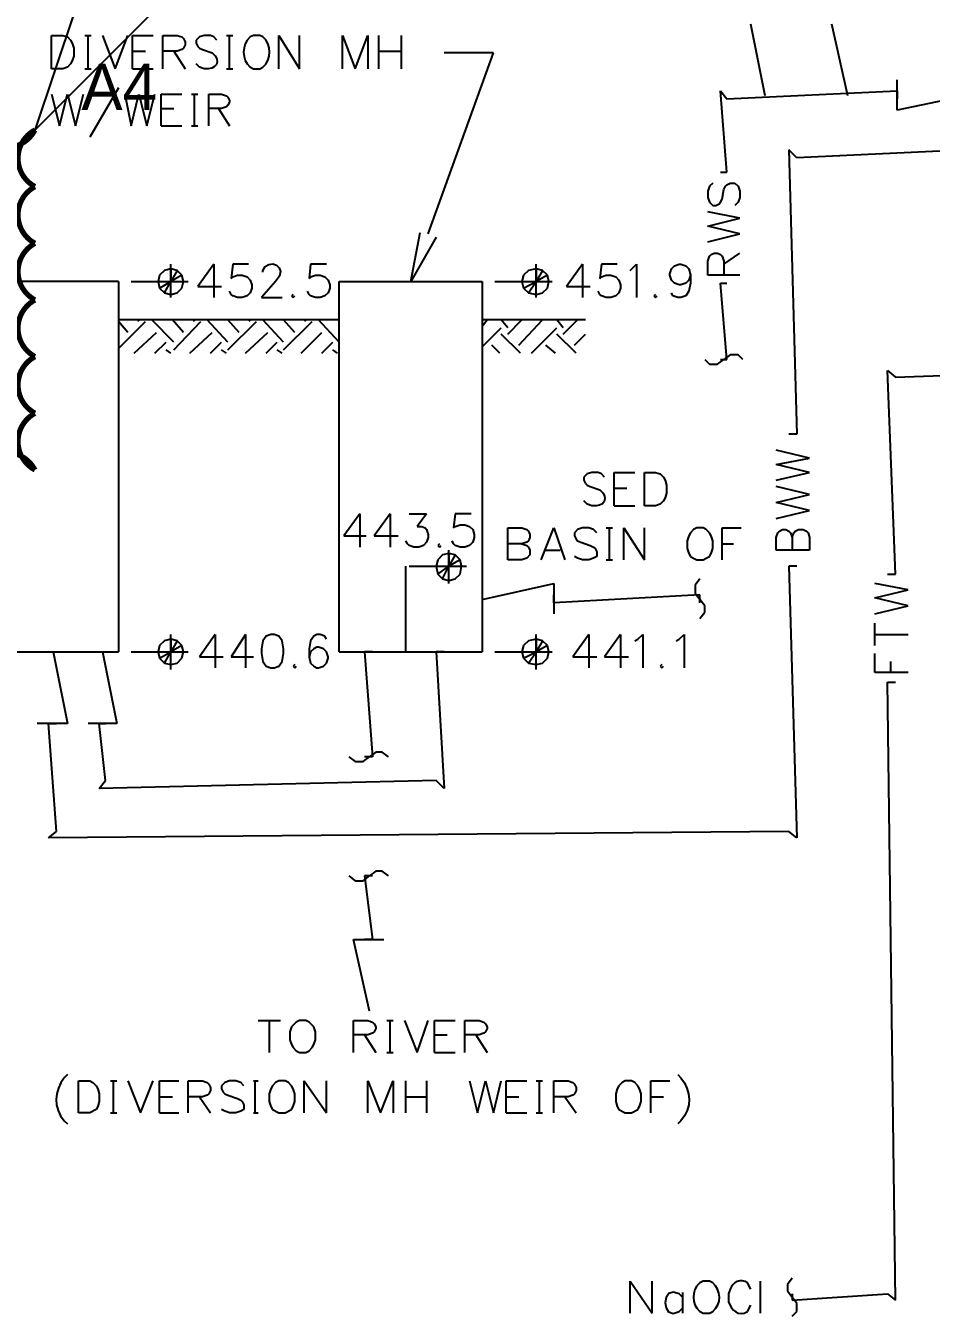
# Model space of a CAD drawing. Header units: metres. Extents: x 45 to 1207, y 17 to 774.
# Drawn here: x 770.3 to 907.1, y 433 to 627.8 of the extents above; entities that cross this region are included whole.
import ezdxf

# ---------------------------------------------------------------- set-up
doc = ezdxf.new("R2010")
doc.units = ezdxf.units.M
doc.layers.add('REV-AGENT', color=1, linetype='Continuous')

msp = doc.modelspace()

# ---------------------------------------------------------------- linework, layer by layer
for p, q in [((882, 617.28), (879.84, 628.08)), ((894.48, 617.28), (892.08, 628.08)), ((774.24, 621.36), (774.24, 626.4)), ((774.24, 626.4), (775.92, 626.4)), ((775.92, 626.4), (776.64, 626.16)), ((776.64, 626.16), (777.12, 625.68)), ((777.12, 625.68), (777.36, 625.2)), ((779.28, 626.4), (780.24, 626.4)), ((779.76, 621.36), (779.76, 626.4)), ((781.92, 626.4), (783.84, 621.36)), ((783.84, 621.36), (785.76, 626.4)), ((786.48, 621.36), (786.48, 626.4)), ((786.48, 626.4), (789.6, 626.4)), ((791.04, 621.36), (791.04, 626.4)), ((791.04, 626.4), (793.2, 626.4)), ((793.2, 626.4), (793.92, 626.16)), ((793.92, 626.16), (794.16, 625.92)), ((794.16, 625.92), (794.4, 625.44)), ((796.56, 626.16), (796.08, 625.68)), ((796.08, 625.68), (796.08, 625.2)), ((797.28, 626.4), (796.56, 626.16)), ((798.24, 626.4), (797.28, 626.4)), ((798.72, 626.16), (798.24, 626.4)), ((799.2, 625.68), (798.72, 626.16)), ((800.64, 626.4), (801.6, 626.4)), ((801.12, 621.36), (801.12, 626.4)), ((804.24, 626.16), (803.76, 625.68)), ((804.72, 626.4), (804.24, 626.16)), ((805.68, 626.4), (804.72, 626.4)), ((806.16, 626.16), (805.68, 626.4)), ((808.56, 621.36), (808.56, 626.4)), ((808.56, 626.4), (811.68, 621.36)), ((811.68, 621.36), (811.68, 626.4)), ((818.16, 621.36), (818.16, 626.4)), ((818.16, 626.4), (820.08, 621.36)), ((820.08, 621.36), (822, 626.4)), ((822, 626.4), (822, 621.36)), ((823.68, 621.36), (823.68, 626.4)), ((827.04, 626.4), (827.04, 621.36)), ((777.36, 625.2), (777.6, 624.48)), ((777.6, 624.48), (777.6, 623.28)), ((786.48, 624), (788.4, 624)), ((793.2, 624), (791.04, 624)), ((792.72, 624), (794.4, 621.36)), ((793.92, 624.24), (793.2, 624)), ((794.16, 624.48), (793.92, 624.24)), ((794.4, 624.96), (794.16, 624.48)), ((794.4, 625.44), (794.4, 624.96)), ((796.08, 625.2), (796.32, 624.72)), ((796.32, 624.72), (796.56, 624.48)), ((796.56, 624.48), (797.04, 624.24)), ((797.04, 624.24), (798.48, 623.76)), ((823.68, 624), (827.04, 624)), ((831.12, 596.4), (840.96, 623.76)), ((840.96, 623.76), (833.52, 623.76)), ((777.12, 622.08), (776.64, 621.6)), ((777.36, 622.56), (777.12, 622.08)), ((777.6, 623.28), (777.36, 622.56)), ((796.56, 621.6), (796.08, 622.08)), ((775.92, 621.36), (774.24, 621.36)), ((776.64, 621.6), (775.92, 621.36)), ((779.28, 621.36), (780.24, 621.36)), ((786.48, 621.36), (789.6, 621.36)), ((797.28, 621.36), (796.56, 621.6)), ((800.64, 621.36), (801.6, 621.36)), ((804.72, 621.36), (805.68, 621.36)), ((805.68, 621.36), (806.16, 621.6)), ((784.32, 618.48), (780, 611.04)), ((876.24, 605.76), (875.28, 618)), ((876.24, 605.76), (875.28, 618)), ((875.28, 618), (876.24, 616.8)), ((875.28, 618), (876.24, 616.8)), ((876.24, 616.8), (901.92, 618)), ((876.24, 616.8), (901.92, 618)), ((901.92, 615.12), (901.92, 619.68)), ((901.92, 618), (901.92, 616.8)), ((774.24, 617.52), (775.44, 612.72)), ((775.44, 612.72), (776.64, 617.52)), ((776.64, 617.52), (777.84, 612.72)), ((777.84, 612.72), (779.04, 617.52)), ((785.28, 617.52), (786.24, 612.72)), ((786.24, 612.72), (787.44, 617.52)), ((787.44, 617.52), (788.64, 612.72)), ((788.64, 612.72), (789.84, 617.52)), ((790.8, 612.72), (790.8, 617.52)), ((790.8, 617.52), (793.92, 617.52)), ((795.36, 617.52), (796.32, 617.52)), ((795.84, 612.72), (795.84, 617.52)), ((798, 612.72), (798, 617.52)), ((798, 617.52), (799.92, 617.52)), ((799.92, 617.52), (800.64, 617.28)), ((800.64, 617.28), (800.88, 617.04)), ((800.88, 615.84), (800.64, 615.6)), ((800.88, 617.04), (801.12, 616.56)), ((801.12, 616.32), (800.88, 615.84)), ((801.12, 616.56), (801.12, 616.32)), ((912.48, 617.28), (901.92, 615.12)), ((790.8, 615.36), (792.72, 615.36)), ((799.92, 615.36), (798, 615.36)), ((799.44, 615.36), (801.12, 612.72)), ((800.64, 615.6), (799.92, 615.36)), ((790.8, 612.72), (793.92, 612.72)), ((795.36, 612.72), (796.32, 612.72)), ((886.8, 607.92), (885.6, 609.12)), ((886.8, 607.92), (885.6, 609.12)), ((885.6, 609.12), (886.8, 566.16)), ((885.6, 609.12), (886.8, 566.16)), ((912.48, 609.12), (886.8, 607.92)), ((912.48, 609.12), (886.8, 607.92)), ((875.28, 605.76), (876.24, 605.76)), ((873.6, 603.6), (873.36, 602.88)), ((873.36, 602.88), (873.36, 601.92)), ((874.08, 604.08), (873.6, 603.6)), ((875.52, 601.68), (875.76, 603.12)), ((875.76, 603.12), (876, 603.6)), ((876, 603.6), (876.24, 603.84)), ((876.24, 603.84), (876.72, 604.08)), ((876.72, 604.08), (877.44, 604.08)), ((877.44, 604.08), (877.92, 603.6)), ((877.92, 603.6), (878.16, 602.88)), ((878.16, 602.88), (878.16, 601.92)), ((873.36, 601.92), (873.6, 601.2)), ((873.6, 601.2), (874.08, 600.72)), ((874.08, 600.72), (874.56, 600.72)), ((874.56, 600.72), (875.04, 600.96)), ((875.04, 600.96), (875.28, 601.2)), ((875.28, 601.2), (875.52, 601.68)), ((877.92, 601.2), (877.44, 600.72)), ((878.16, 601.92), (877.92, 601.2)), ((878.16, 598.8), (873.36, 599.76)), ((873.36, 597.6), (878.16, 598.8)), ((828.48, 589.2), (829.92, 596.64)), ((878.16, 596.4), (873.36, 597.6)), ((873.36, 595.2), (878.16, 596.4)), ((832.32, 595.92), (828.48, 589.2)), ((873.36, 592.32), (873.6, 593.04)), ((873.6, 593.04), (873.84, 593.28)), ((873.84, 593.28), (874.32, 593.52)), ((874.32, 593.52), (874.8, 593.52)), ((874.8, 593.52), (875.28, 593.28)), ((875.28, 593.28), (875.52, 593.04)), ((875.52, 593.04), (875.76, 592.32)), ((875.76, 591.84), (878.16, 593.52)), ((791.28, 590.88), (790.56, 590.16)), ((792.24, 591.12), (791.28, 590.88)), ((792.24, 586.8), (792.24, 591.84)), ((793.2, 590.88), (792.24, 591.12)), ((793.2, 590.88), (792.24, 591.12)), ((792.24, 591.12), (792.24, 589.2)), ((793.2, 590.88), (792.24, 589.2)), ((793.92, 590.16), (793.2, 590.88)), ((793.92, 590.16), (793.2, 590.88)), ((798.72, 591.84), (796.32, 588.48)), ((798.72, 591.84), (798.72, 586.8)), ((801.6, 591.84), (801.36, 589.68)), ((804, 591.84), (801.6, 591.84)), ((806.16, 590.64), (806.16, 590.88)), ((813.36, 591.84), (813.12, 589.68)), ((815.76, 591.84), (813.36, 591.84)), ((846.24, 590.88), (845.52, 590.16)), ((847.44, 591.12), (846.24, 590.88)), ((847.44, 586.8), (847.44, 591.84)), ((848.4, 590.88), (847.44, 591.12)), ((848.4, 590.88), (847.44, 591.12)), ((847.44, 591.12), (847.44, 589.2)), ((848.4, 590.88), (847.44, 589.2)), ((849.12, 590.16), (848.4, 590.88)), ((849.12, 590.16), (848.4, 590.88)), ((854.4, 591.84), (852, 588.48)), ((854.4, 591.84), (854.4, 586.8)), ((857.28, 591.84), (857.04, 589.68)), ((859.68, 591.84), (857.28, 591.84)), ((861.6, 590.88), (862.56, 591.84)), ((862.56, 591.84), (862.56, 586.8)), ((867.6, 590.4), (867.84, 591.12)), ((867.84, 591.12), (868.32, 591.6)), ((868.32, 591.6), (869.04, 591.84)), ((869.04, 591.84), (869.28, 591.84)), ((869.28, 591.84), (870, 591.6)), ((870, 591.6), (870.48, 591.12)), ((870.48, 591.12), (870.72, 590.16)), ((873.36, 590.16), (873.36, 592.32)), ((875.76, 592.32), (875.76, 590.16)), ((784.32, 589.2), (764.4, 589.2)), ((784.32, 589.2), (784.32, 533.28)), ((786.24, 589.2), (791.28, 589.2)), ((789.6, 589.2), (794.88, 589.2)), ((790.56, 590.16), (790.32, 589.2)), ((790.32, 589.2), (790.56, 588.24)), ((790.32, 589.2), (790.56, 588.24)), ((790.56, 588.24), (792.24, 589.2)), ((791.28, 587.52), (792.24, 589.2)), ((793.92, 590.16), (792.24, 589.2)), ((792.24, 587.28), (792.24, 589.2)), ((794.16, 589.2), (793.92, 590.16)), ((794.16, 589.2), (793.92, 590.16)), ((793.92, 588.24), (794.16, 589.2)), ((801.36, 589.68), (801.6, 589.92)), ((801.6, 589.92), (802.32, 590.16)), ((802.32, 590.16), (803.04, 590.16)), ((803.04, 590.16), (803.76, 589.92)), ((803.76, 589.92), (804.24, 589.44)), ((804.24, 589.44), (804.48, 588.72)), ((804.48, 588.72), (804.48, 588.24)), ((808.08, 589.2), (805.92, 586.8)), ((813.12, 589.68), (813.36, 589.92)), ((813.36, 589.92), (814.08, 590.16)), ((814.08, 590.16), (814.8, 590.16)), ((814.8, 590.16), (815.52, 589.92)), ((815.52, 589.92), (816, 589.44)), ((816, 589.44), (816.24, 588.72)), ((816.24, 588.72), (816.24, 588.24)), ((817.68, 533.28), (817.68, 589.2)), ((817.68, 589.2), (839.28, 589.2)), ((839.28, 589.2), (839.28, 533.28)), ((841.2, 589.2), (846.24, 589.2)), ((844.8, 589.2), (849.84, 589.2)), ((845.52, 590.16), (845.28, 589.2)), ((845.28, 589.2), (845.52, 588.24)), ((845.28, 589.2), (845.52, 588.24)), ((845.52, 588.24), (847.44, 589.2)), ((846.24, 587.52), (847.44, 589.2)), ((849.12, 590.16), (847.44, 589.2)), ((847.44, 587.28), (847.44, 589.2)), ((849.36, 589.2), (849.12, 590.16)), ((849.36, 589.2), (849.12, 590.16)), ((849.12, 588.24), (849.36, 589.2)), ((857.04, 589.68), (857.28, 589.92)), ((857.28, 589.92), (858, 590.16)), ((858, 590.16), (858.72, 590.16)), ((858.72, 590.16), (859.44, 589.92)), ((859.44, 589.92), (859.92, 589.44)), ((859.92, 589.44), (860.16, 588.72)), ((860.16, 588.72), (860.16, 588.24)), ((867.6, 590.16), (867.6, 590.4)), ((867.84, 589.44), (867.6, 590.16)), ((868.32, 588.96), (867.84, 589.44)), ((869.04, 588.72), (868.32, 588.96)), ((869.28, 588.72), (869.04, 588.72)), ((870, 588.96), (869.28, 588.72)), ((870.48, 589.44), (870, 588.96)), ((870.72, 590.16), (870.48, 589.44)), ((870.72, 588.96), (870.48, 587.76)), ((870.72, 590.16), (870.72, 588.96)), ((878.16, 590.16), (873.36, 590.16)), ((876.24, 577.44), (875.28, 588.96)), ((876.24, 577.44), (875.28, 588.96)), ((875.28, 588.96), (876.24, 588.96)), ((790.56, 588.24), (791.28, 587.52)), ((790.56, 588.24), (791.28, 587.52)), ((791.28, 587.52), (792.24, 587.28)), ((791.28, 587.52), (792.24, 587.28)), ((792.24, 587.28), (793.2, 587.52)), ((793.2, 587.52), (793.92, 588.24)), ((796.32, 588.48), (799.92, 588.48)), ((801.36, 587.28), (801.12, 587.76)), ((801.6, 587.04), (801.36, 587.28)), ((802.32, 586.8), (801.6, 587.04)), ((803.04, 586.8), (802.32, 586.8)), ((803.76, 587.04), (803.04, 586.8)), ((804.24, 587.52), (803.76, 587.04)), ((804.48, 588.24), (804.24, 587.52)), ((805.92, 586.8), (809.04, 586.8)), ((810.72, 587.28), (810.48, 587.04)), ((810.48, 587.04), (810.72, 586.8)), ((810.72, 586.8), (810.96, 587.04)), ((813.12, 587.28), (812.88, 587.76)), ((813.36, 587.04), (813.12, 587.28)), ((814.08, 586.8), (813.36, 587.04)), ((814.8, 586.8), (814.08, 586.8)), ((815.52, 587.04), (814.8, 586.8)), ((816, 587.52), (815.52, 587.04)), ((816.24, 588.24), (816, 587.52)), ((845.52, 588.24), (846.24, 587.52)), ((845.52, 588.24), (846.24, 587.52)), ((846.24, 587.52), (847.44, 587.28)), ((846.24, 587.52), (847.44, 587.28)), ((847.44, 587.28), (848.4, 587.52)), ((848.4, 587.52), (849.12, 588.24)), ((852, 588.48), (855.6, 588.48)), ((857.04, 587.28), (856.8, 587.76)), ((857.28, 587.04), (857.04, 587.28)), ((858, 586.8), (857.28, 587.04)), ((858.72, 586.8), (858, 586.8)), ((859.44, 587.04), (858.72, 586.8)), ((859.92, 587.52), (859.44, 587.04)), ((860.16, 588.24), (859.92, 587.52)), ((865.44, 587.28), (865.2, 587.04)), ((865.2, 587.04), (865.44, 586.8)), ((865.44, 586.8), (865.68, 587.04)), ((868.08, 587.04), (867.84, 587.52)), ((868.8, 586.8), (868.08, 587.04)), ((869.28, 586.8), (868.8, 586.8)), ((870, 587.04), (869.28, 586.8)), ((870.48, 587.76), (870, 587.04)), ((817.68, 583.44), (784.32, 583.44)), ((784.32, 579.12), (788.4, 583.2)), ((785.76, 581.52), (784.32, 583.2)), ((787.44, 583.2), (787.2, 583.44)), ((792.72, 580.08), (789.36, 583.44)), ((794.16, 581.52), (792.48, 583.44)), ((792.72, 578.88), (796.8, 583.2)), ((795.84, 583.2), (795.6, 583.44)), ((800.88, 580.08), (797.76, 583.44)), ((802.56, 581.52), (800.88, 583.44)), ((800.88, 578.88), (805.2, 583.2)), ((804.24, 583.2), (804, 583.44)), ((809.28, 580.08), (806.16, 583.44)), ((810.96, 581.52), (809.28, 583.44)), ((809.28, 578.88), (813.6, 583.2)), ((812.64, 583.2), (812.4, 583.44)), ((817.68, 580.08), (814.56, 583.44)), ((817.68, 583.2), (817.68, 583.44)), ((839.28, 582.48), (840, 583.44)), ((854.88, 583.44), (839.28, 583.44)), ((843.12, 582.24), (842.16, 583.44)), ((843.12, 581.28), (845.28, 583.44)), ((844.8, 579.6), (848.4, 583.44)), ((851.52, 582.24), (850.56, 583.44)), ((851.52, 581.28), (853.68, 583.44)), ((786.72, 578.4), (790.08, 581.52)), ((795.12, 578.4), (798.48, 581.52)), ((803.52, 578.4), (806.88, 581.52)), ((811.92, 578.4), (815.04, 581.52)), ((839.28, 579.36), (842.16, 582.24)), ((845.04, 578.4), (842.16, 581.28)), ((846.72, 578.4), (850.56, 582.24)), ((853.44, 578.4), (850.56, 581.28)), ((853.2, 579.6), (854.88, 581.28)), ((789.84, 578.4), (791.52, 580.08)), ((792.24, 578.4), (791.52, 578.88)), ((798.24, 578.4), (799.92, 580.08)), ((800.64, 578.4), (799.92, 578.88)), ((806.64, 578.4), (808.32, 580.08)), ((809.04, 578.4), (808.32, 578.88)), ((815.04, 578.4), (816.72, 580.08)), ((817.44, 578.4), (816.72, 578.88)), ((841.92, 578.4), (840.72, 579.6)), ((850.32, 578.4), (848.88, 579.6)), ((872.88, 577.44), (873.6, 576.72)), ((874.8, 576.72), (875.76, 577.44)), ((875.28, 577.44), (876.24, 577.44)), ((876.72, 578.16), (875.76, 577.44)), ((877.92, 578.16), (876.72, 578.16)), ((878.64, 577.44), (877.92, 578.16)), ((873.6, 576.72), (874.8, 576.72)), ((901.68, 545.04), (900.48, 575.76)), ((901.68, 545.04), (900.48, 575.76)), ((900.48, 575.76), (901.68, 574.8)), ((900.48, 575.76), (901.68, 574.8)), ((901.68, 574.8), (931.44, 575.76)), ((901.68, 574.8), (931.44, 575.76)), ((886.8, 566.16), (885.6, 566.16)), ((888.72, 562.56), (883.68, 563.76)), ((883.68, 561.6), (888.72, 562.56)), ((888.72, 560.4), (883.68, 561.6)), ((855.12, 560.16), (854.64, 559.68)), ((854.64, 559.68), (854.64, 559.2)), ((855.84, 560.4), (855.12, 560.16)), ((856.8, 560.4), (855.84, 560.4)), ((857.28, 560.16), (856.8, 560.4)), ((857.76, 559.68), (857.28, 560.16)), ((859.2, 555.36), (859.2, 560.4)), ((859.2, 560.4), (862.32, 560.4)), ((863.76, 555.36), (863.76, 560.4)), ((863.76, 560.4), (865.44, 560.4)), ((865.44, 560.4), (866.16, 560.16)), ((866.16, 560.16), (866.64, 559.68)), ((866.64, 559.68), (866.88, 559.2)), ((883.68, 559.2), (888.72, 560.4)), ((854.64, 559.2), (854.88, 558.72)), ((854.88, 558.72), (855.12, 558.48)), ((855.12, 558.48), (855.6, 558.24)), ((855.6, 558.24), (857.04, 557.76)), ((859.2, 558), (861.12, 558)), ((866.88, 559.2), (867.12, 558.48)), ((867.12, 558.48), (867.12, 557.28)), ((888.72, 557.04), (883.68, 558.24)), ((855.12, 555.6), (854.64, 556.08)), ((855.84, 555.36), (855.12, 555.6)), ((866.16, 555.6), (865.44, 555.36)), ((866.64, 556.08), (866.16, 555.6)), ((866.88, 556.56), (866.64, 556.08)), ((867.12, 557.28), (866.88, 556.56)), ((883.68, 555.84), (888.72, 557.04)), ((888.72, 554.64), (883.68, 555.84)), ((820.8, 554.16), (818.4, 550.8)), ((820.8, 554.16), (820.8, 549.12)), ((825.36, 554.16), (822.96, 550.8)), ((825.36, 554.16), (825.36, 549.12)), ((828.24, 554.16), (830.88, 554.16)), ((830.88, 554.16), (829.44, 552.24)), ((835.2, 554.16), (834.96, 552)), ((837.6, 554.16), (835.2, 554.16)), ((859.2, 555.36), (862.32, 555.36)), ((865.44, 555.36), (863.76, 555.36)), ((883.68, 553.44), (888.72, 554.64)), ((829.44, 552.24), (830.16, 552.24)), ((830.16, 552.24), (830.64, 552)), ((830.64, 552), (830.88, 551.76)), ((830.88, 551.76), (831.12, 551.04)), ((834.96, 552), (835.2, 552.24)), ((835.2, 552.24), (835.92, 552.48)), ((835.92, 552.48), (836.64, 552.48)), ((836.64, 552.48), (837.36, 552.24)), ((837.36, 552.24), (837.84, 551.76)), ((837.84, 551.76), (838.08, 551.04)), ((843.12, 547.2), (843.12, 552)), ((843.12, 552), (845.28, 552)), ((845.28, 552), (846, 551.76)), ((846, 551.76), (846.24, 551.52)), ((846.24, 551.52), (846.48, 551.04)), ((848.16, 547.2), (850.08, 552)), ((850.08, 552), (851.76, 547.2)), ((853.68, 551.76), (853.2, 551.28)), ((854.4, 552), (853.68, 551.76)), ((855.36, 552), (854.4, 552)), ((856.08, 551.76), (855.36, 552)), ((856.56, 551.28), (856.08, 551.76)), ((858, 552), (858.96, 552)), ((858.48, 547.2), (858.48, 552)), ((860.64, 547.2), (860.64, 552)), ((860.64, 552), (863.76, 547.2)), ((863.76, 547.2), (863.76, 552)), ((871.2, 551.76), (870.72, 551.28)), ((871.68, 552), (871.2, 551.76)), ((872.64, 552), (871.68, 552)), ((873.12, 551.76), (872.64, 552)), ((873.6, 551.28), (873.12, 551.76)), ((875.52, 547.2), (875.52, 552)), ((875.52, 552), (878.4, 552)), ((883.92, 551.28), (884.16, 551.52)), ((884.16, 551.52), (884.64, 551.76)), ((884.64, 551.76), (885.12, 551.76)), ((885.12, 551.76), (885.6, 551.52)), ((885.6, 551.52), (885.84, 551.28)), ((886.32, 551.28), (886.56, 551.52)), ((886.56, 551.52), (887.04, 551.76)), ((887.04, 551.76), (887.76, 551.76)), ((887.76, 551.76), (888.24, 551.52)), ((888.24, 551.52), (888.48, 551.28)), ((818.4, 550.8), (821.76, 550.8)), ((822.96, 550.8), (826.56, 550.8)), ((828, 549.6), (827.76, 550.08)), ((828.24, 549.36), (828, 549.6)), ((830.88, 549.84), (830.4, 549.36)), ((831.12, 550.56), (830.88, 549.84)), ((831.12, 551.04), (831.12, 550.56)), ((832.8, 549.6), (832.56, 549.36)), ((834.96, 549.6), (834.72, 550.08)), ((835.2, 549.36), (834.96, 549.6)), ((837.84, 549.84), (837.36, 549.36)), ((838.08, 550.56), (837.84, 549.84)), ((838.08, 551.04), (838.08, 550.56)), ((845.28, 549.6), (843.12, 549.6)), ((846, 549.84), (845.28, 549.6)), ((845.28, 549.6), (846, 549.36)), ((846.24, 550.08), (846, 549.84)), ((846.48, 550.56), (846.24, 550.08)), ((846.48, 551.04), (846.48, 550.56)), ((853.2, 551.28), (853.2, 550.8)), ((853.2, 550.8), (853.44, 550.32)), ((853.44, 550.32), (853.68, 550.08)), ((853.68, 550.08), (854.16, 549.84)), ((854.16, 549.84), (855.6, 549.36)), ((870.48, 550.8), (870.24, 550.08)), ((870.24, 550.08), (870.24, 548.88)), ((870.72, 551.28), (870.48, 550.8)), ((873.84, 550.8), (873.6, 551.28)), ((874.08, 550.08), (873.84, 550.8)), ((874.08, 548.88), (874.08, 550.08)), ((875.52, 549.6), (877.2, 549.6)), ((883.68, 550.56), (883.92, 551.28)), ((883.68, 548.64), (883.68, 550.56)), ((885.84, 551.28), (886.08, 550.56)), ((886.08, 550.56), (886.32, 551.28)), ((886.08, 550.56), (886.08, 548.64)), ((888.48, 551.28), (888.72, 550.56)), ((888.72, 550.56), (888.72, 548.64)), ((828.96, 549.12), (828.24, 549.36)), ((829.68, 549.12), (828.96, 549.12)), ((830.4, 549.36), (829.68, 549.12)), ((832.56, 549.36), (832.8, 549.12)), ((833.28, 547.92), (832.56, 547.2)), ((832.8, 549.12), (833.04, 549.36)), ((834.24, 548.16), (833.28, 547.92)), ((834.24, 543.6), (834.24, 548.64)), ((835.2, 547.92), (834.24, 548.16)), ((835.2, 547.92), (834.24, 548.16)), ((834.24, 548.16), (834.24, 546.24)), ((835.2, 547.92), (834.24, 546.24)), ((835.92, 549.12), (835.2, 549.36)), ((835.92, 547.2), (835.2, 547.92)), ((835.92, 547.2), (835.2, 547.92)), ((836.64, 549.12), (835.92, 549.12)), ((837.36, 549.36), (836.64, 549.12)), ((846, 549.36), (846.24, 549.12)), ((846.48, 547.92), (846, 547.44)), ((846.24, 549.12), (846.48, 548.64)), ((846.48, 548.64), (846.48, 547.92)), ((848.88, 548.64), (851.04, 548.64)), ((853.68, 547.44), (853.2, 547.68)), ((855.6, 549.36), (856.08, 549.12)), ((856.08, 549.12), (856.32, 548.88)), ((856.56, 547.68), (856.08, 547.44)), ((856.32, 548.88), (856.56, 548.4)), ((856.56, 548.4), (856.56, 547.68)), ((870.24, 548.88), (870.48, 548.16)), ((870.48, 548.16), (870.72, 547.68)), ((870.72, 547.68), (871.2, 547.44)), ((873.12, 547.44), (873.6, 547.68)), ((873.6, 547.68), (873.84, 548.16)), ((873.84, 548.16), (874.08, 548.88)), ((888.72, 548.64), (883.68, 548.64)), ((827.76, 533.28), (827.76, 546.24)), ((828.24, 546.24), (833.28, 546.24)), ((831.6, 546.24), (836.88, 546.24)), ((832.56, 547.2), (832.32, 546.24)), ((832.32, 546.24), (832.56, 545.04)), ((832.32, 546.24), (832.56, 545.04)), ((832.56, 545.04), (834.24, 546.24)), ((833.28, 544.32), (834.24, 546.24)), ((835.92, 547.2), (834.24, 546.24)), ((834.24, 544.08), (834.24, 546.24)), ((836.16, 546.24), (835.92, 547.2)), ((836.16, 546.24), (835.92, 547.2)), ((835.92, 545.04), (836.16, 546.24)), ((845.28, 547.2), (843.12, 547.2)), ((846, 547.44), (845.28, 547.2)), ((854.4, 547.2), (853.68, 547.44)), ((855.36, 547.2), (854.4, 547.2)), ((856.08, 547.44), (855.36, 547.2)), ((858, 547.2), (858.96, 547.2)), ((871.2, 547.44), (871.68, 547.2)), ((871.68, 547.2), (872.64, 547.2)), ((872.64, 547.2), (873.12, 547.44)), ((886.8, 546.24), (885.6, 546.24)), ((885.6, 546.24), (886.8, 505.2)), ((885.6, 546.24), (886.8, 505.2)), ((832.56, 545.04), (833.28, 544.32)), ((832.56, 545.04), (833.28, 544.32)), ((833.28, 544.32), (834.24, 544.08)), ((833.28, 544.32), (834.24, 544.08)), ((834.24, 544.08), (835.2, 544.32)), ((835.2, 544.32), (835.92, 545.04)), ((872.16, 544.32), (871.44, 543.36)), ((900.48, 545.04), (901.68, 545.04)), ((839.28, 541.2), (850.08, 543.6)), ((850.08, 543.6), (850.08, 539.04)), ((872.16, 541.92), (850.08, 540.72)), ((872.16, 541.92), (850.08, 540.72)), ((850.08, 540.72), (850.08, 541.92)), ((871.44, 543.36), (871.44, 542.16)), ((871.44, 542.16), (872.16, 541.2)), ((872.16, 540.72), (872.16, 541.92)), ((903.6, 542.64), (898.56, 543.6)), ((898.56, 541.44), (903.6, 542.64)), ((872.88, 540.24), (872.16, 541.2)), ((872.88, 539.28), (872.88, 540.24)), ((903.6, 540.24), (898.56, 541.44)), ((898.56, 539.04), (903.6, 540.24)), ((872.16, 538.32), (872.88, 539.28)), ((898.56, 534.24), (898.56, 537.6)), ((790.56, 534.24), (790.32, 533.28)), ((791.28, 534.96), (790.56, 534.24)), ((792.24, 535.2), (791.28, 534.96)), ((792.24, 530.64), (792.24, 535.92)), ((793.2, 534.96), (792.24, 535.2)), ((793.2, 534.96), (792.24, 535.2)), ((792.24, 535.2), (792.24, 533.28)), ((793.2, 534.96), (792.24, 533.28)), ((793.92, 534.24), (792.24, 533.28)), ((793.92, 534.24), (793.2, 534.96)), ((793.92, 534.24), (793.2, 534.96)), ((794.16, 533.28), (793.92, 534.24)), ((794.16, 533.28), (793.92, 534.24)), ((798.96, 535.92), (796.56, 532.56)), ((798.96, 535.92), (798.96, 530.88)), ((803.52, 535.92), (801.36, 532.56)), ((803.52, 535.92), (803.52, 530.88)), ((806.16, 534.96), (805.92, 533.76)), ((806.64, 535.68), (806.16, 534.96)), ((807.36, 535.92), (806.64, 535.68)), ((807.84, 535.92), (807.36, 535.92)), ((808.56, 535.68), (807.84, 535.92)), ((809.04, 534.96), (808.56, 535.68)), ((809.28, 533.76), (809.04, 534.96)), ((813.36, 534.96), (813.12, 533.76)), ((813.84, 535.68), (813.36, 534.96)), ((814.32, 535.92), (813.84, 535.68)), ((814.32, 534), (813.84, 533.76)), ((814.8, 535.92), (814.32, 535.92)), ((814.56, 534), (814.32, 534)), ((815.28, 533.76), (814.56, 534)), ((815.52, 535.68), (814.8, 535.92)), ((815.76, 535.2), (815.52, 535.68)), ((845.52, 534.24), (845.28, 533.28)), ((846.24, 534.96), (845.52, 534.24)), ((847.44, 535.2), (846.24, 534.96)), ((847.44, 530.64), (847.44, 535.92)), ((848.4, 534.96), (847.44, 535.2)), ((848.4, 534.96), (847.44, 535.2)), ((847.44, 535.2), (847.44, 533.28)), ((848.4, 534.96), (847.44, 533.28)), ((849.12, 534.24), (847.44, 533.28)), ((849.12, 534.24), (848.4, 534.96)), ((849.12, 534.24), (848.4, 534.96)), ((849.36, 533.28), (849.12, 534.24)), ((849.36, 533.28), (849.12, 534.24)), ((855.36, 535.92), (852.96, 532.56)), ((855.36, 535.92), (855.36, 530.88)), ((860.16, 535.92), (857.76, 532.56)), ((860.16, 535.92), (860.16, 530.88)), ((862.32, 534.96), (862.8, 535.2)), ((862.8, 535.2), (863.52, 535.92)), ((863.52, 535.92), (863.52, 530.88)), ((868.56, 534.96), (869.04, 535.2)), ((869.04, 535.2), (869.76, 535.92)), ((869.76, 535.92), (869.76, 530.88)), ((898.56, 535.92), (903.6, 535.92)), ((764.4, 533.28), (784.32, 533.28)), ((774.48, 533.28), (776.64, 522.48)), ((781.92, 533.28), (784.08, 522.48)), ((786.24, 533.28), (791.28, 533.28)), ((789.6, 533.28), (794.88, 533.28)), ((790.32, 533.28), (790.56, 532.32)), ((790.32, 533.28), (790.56, 532.32)), ((790.56, 532.32), (792.24, 533.28)), ((790.56, 532.32), (791.28, 531.6)), ((790.56, 532.32), (791.28, 531.6)), ((791.28, 531.6), (792.24, 533.28)), ((792.24, 531.36), (792.24, 533.28)), ((793.2, 531.6), (793.92, 532.32)), ((793.92, 532.32), (794.16, 533.28)), ((796.56, 532.56), (800.16, 532.56)), ((801.36, 532.56), (804.72, 532.56)), ((805.92, 533.76), (805.92, 533.04)), ((805.92, 533.04), (806.16, 531.84)), ((809.04, 531.84), (809.28, 533.04)), ((809.28, 533.04), (809.28, 533.76)), ((813.12, 533.76), (813.12, 532.56)), ((813.36, 533.28), (813.12, 532.56)), ((813.12, 532.56), (813.36, 531.6)), ((813.84, 533.76), (813.36, 533.28)), ((815.76, 533.28), (815.28, 533.76)), ((816, 532.56), (815.76, 533.28)), ((815.76, 531.6), (816, 532.32)), ((816, 532.32), (816, 532.56)), ((817.68, 533.28), (839.28, 533.28)), ((822.72, 533.28), (821.52, 533.28)), ((821.52, 533.28), (822.72, 517.44)), ((821.52, 533.28), (822.72, 517.44)), ((833.52, 533.28), (832.32, 533.28)), ((832.32, 533.28), (833.52, 512.64)), ((832.32, 533.28), (833.52, 512.64)), ((841.2, 533.28), (846.24, 533.28)), ((844.8, 533.28), (849.84, 533.28)), ((845.28, 533.28), (845.52, 532.32)), ((845.28, 533.28), (845.52, 532.32)), ((845.52, 532.32), (847.44, 533.28)), ((845.52, 532.32), (846.24, 531.6)), ((845.52, 532.32), (846.24, 531.6)), ((846.24, 531.6), (847.44, 533.28)), ((847.44, 531.36), (847.44, 533.28)), ((848.4, 531.6), (849.12, 532.32)), ((849.12, 532.32), (849.36, 533.28)), ((852.96, 532.56), (856.56, 532.56)), ((857.76, 532.56), (861.36, 532.56)), ((898.56, 530.16), (898.56, 533.04)), ((791.28, 531.6), (792.24, 531.36)), ((791.28, 531.6), (792.24, 531.36)), ((792.24, 531.36), (793.2, 531.6)), ((806.16, 531.84), (806.64, 531.12)), ((806.64, 531.12), (807.36, 530.88)), ((807.36, 530.88), (807.84, 530.88)), ((807.84, 530.88), (808.56, 531.12)), ((808.56, 531.12), (809.04, 531.84)), ((810.96, 531.36), (810.72, 531.12)), ((810.72, 531.12), (810.96, 530.88)), ((810.96, 530.88), (811.2, 531.12)), ((813.36, 531.6), (813.84, 531.12)), ((813.84, 531.12), (814.32, 530.88)), ((814.32, 530.88), (814.56, 530.88)), ((814.56, 530.88), (815.28, 531.12)), ((815.28, 531.12), (815.76, 531.6)), ((846.24, 531.6), (847.44, 531.36)), ((846.24, 531.6), (847.44, 531.36)), ((847.44, 531.36), (848.4, 531.6)), ((866.4, 531.36), (866.16, 531.12)), ((866.16, 531.12), (866.4, 530.88)), ((866.4, 530.88), (866.64, 531.12)), ((903.6, 530.16), (898.56, 530.16)), ((900.96, 530.16), (900.96, 531.84)), ((901.68, 435.36), (900.48, 528.72)), ((901.68, 435.36), (900.48, 528.72)), ((900.48, 528.72), (901.68, 528.72)), ((776.64, 522.48), (772.08, 522.48)), ((774.96, 506.16), (773.76, 522.48)), ((774.96, 506.16), (773.76, 522.48)), ((773.76, 522.48), (774.96, 522.48)), ((784.08, 522.48), (779.76, 522.48)), ((782.4, 513.84), (781.44, 522.48)), ((782.4, 513.84), (781.44, 522.48)), ((781.44, 522.48), (782.4, 522.48)), ((819.12, 517.44), (820.08, 516.72)), ((820.08, 516.72), (821.28, 516.72)), ((821.28, 516.72), (822.24, 517.44)), ((822.72, 517.44), (821.52, 517.44)), ((823.2, 518.16), (822.24, 517.44)), ((824.16, 518.16), (823.2, 518.16)), ((825.12, 517.44), (824.16, 518.16)), ((832.32, 513.84), (781.44, 512.64)), ((832.32, 513.84), (781.44, 512.64)), ((781.44, 512.64), (782.4, 513.84)), ((781.44, 512.64), (782.4, 513.84)), ((833.52, 512.64), (832.32, 513.84)), ((833.52, 512.64), (832.32, 513.84)), ((885.6, 506.16), (773.76, 505.2)), ((885.6, 506.16), (773.76, 505.2)), ((773.76, 505.2), (774.96, 506.16)), ((773.76, 505.2), (774.96, 506.16)), ((886.8, 505.2), (885.6, 506.16)), ((886.8, 505.2), (885.6, 506.16)), ((819.12, 499.44), (820.08, 498.72)), ((821.28, 498.72), (822.24, 499.44)), ((822.72, 499.44), (821.52, 499.44)), ((821.52, 499.44), (822.72, 489.84)), ((821.52, 499.44), (822.72, 489.84)), ((823.2, 500.16), (822.24, 499.44)), ((824.16, 500.16), (823.2, 500.16)), ((825.12, 499.44), (824.16, 500.16)), ((820.08, 498.72), (821.28, 498.72)), ((822.24, 479.04), (819.84, 489.84)), ((819.84, 489.84), (824.4, 489.84)), ((822.72, 489.84), (821.52, 489.84)), ((805.44, 477.6), (808.8, 477.6)), ((807.12, 477.6), (807.12, 472.8)), ((811.68, 477.6), (811.2, 477.36)), ((812.64, 477.6), (811.68, 477.6)), ((813.12, 477.36), (812.64, 477.6)), ((819.84, 472.8), (819.84, 477.6)), ((819.84, 477.6), (822, 477.6)), ((822, 477.6), (822.72, 477.36)), ((824.88, 477.6), (825.84, 477.6)), ((825.36, 472.8), (825.36, 477.6)), ((827.52, 477.6), (829.44, 472.8)), ((829.44, 472.8), (831.12, 477.6)), ((832.08, 472.8), (832.08, 477.6)), ((832.08, 477.6), (835.2, 477.6)), ((836.64, 472.8), (836.64, 477.6)), ((836.64, 477.6), (838.8, 477.6)), ((838.8, 477.6), (839.52, 477.36)), ((810.48, 476.64), (810.24, 475.92)), ((810.24, 475.92), (810.24, 474.72)), ((811.2, 477.36), (810.48, 476.64)), ((813.84, 476.64), (813.12, 477.36)), ((814.08, 475.92), (813.84, 476.64)), ((814.08, 474.72), (814.08, 475.92)), ((822.72, 475.68), (822, 475.44)), ((822.72, 477.36), (822.96, 477.12)), ((822.96, 475.92), (822.72, 475.68)), ((822.96, 477.12), (823.2, 476.64)), ((823.2, 476.4), (822.96, 475.92)), ((823.2, 476.64), (823.2, 476.4)), ((839.52, 475.68), (838.8, 475.44)), ((839.52, 477.36), (839.76, 477.12)), ((839.76, 475.92), (839.52, 475.68)), ((839.76, 477.12), (840, 476.64)), ((840, 476.4), (839.76, 475.92)), ((840, 476.64), (840, 476.4)), ((810.24, 474.72), (810.48, 474)), ((810.48, 474), (810.72, 473.52)), ((813.6, 473.52), (813.84, 474)), ((813.84, 474), (814.08, 474.72)), ((822, 475.44), (819.84, 475.44)), ((821.52, 475.44), (823.2, 472.8)), ((832.08, 475.44), (834, 475.44)), ((838.8, 475.44), (836.64, 475.44)), ((838.32, 475.44), (840, 472.8)), ((810.72, 473.52), (811.2, 473.04)), ((811.2, 473.04), (811.68, 472.8)), ((811.68, 472.8), (812.64, 472.8)), ((812.64, 472.8), (813.12, 473.04)), ((813.12, 473.04), (813.6, 473.52)), ((824.88, 472.8), (825.84, 472.8)), ((832.08, 472.8), (835.2, 472.8)), ((776.64, 469.44), (776.16, 468.96)), ((778.32, 463.68), (778.32, 468.48)), ((778.32, 468.48), (780, 468.48)), ((780, 468.48), (780.48, 468.24)), ((780.48, 468.24), (780.96, 467.76)), ((780.96, 467.76), (781.2, 467.28)), ((783.12, 468.48), (784.08, 468.48)), ((783.6, 463.68), (783.6, 468.48)), ((785.76, 468.48), (787.68, 463.68)), ((787.68, 463.68), (789.6, 468.48)), ((790.56, 463.68), (790.56, 468.48)), ((790.56, 468.48), (793.44, 468.48)), ((794.88, 463.68), (794.88, 468.48)), ((794.88, 468.48), (797.04, 468.48)), ((797.04, 468.48), (797.76, 468.24)), ((797.76, 468.24), (798, 468)), ((798, 468), (798.24, 467.52)), ((800.4, 468.24), (799.92, 467.76)), ((799.92, 467.76), (799.92, 467.28)), ((801.12, 468.48), (800.4, 468.24)), ((802.08, 468.48), (801.12, 468.48)), ((802.8, 468.24), (802.08, 468.48)), ((803.28, 467.76), (802.8, 468.24)), ((804.72, 468.48), (805.44, 468.48)), ((804.96, 463.68), (804.96, 468.48)), ((807.6, 467.76), (807.36, 467.28)), ((808.08, 468.24), (807.6, 467.76)), ((808.56, 468.48), (808.08, 468.24)), ((809.52, 468.48), (808.56, 468.48)), ((810, 468.24), (809.52, 468.48)), ((810.48, 467.76), (810, 468.24)), ((810.72, 467.28), (810.48, 467.76)), ((812.4, 463.68), (812.4, 468.48)), ((812.4, 468.48), (815.76, 463.68)), ((815.76, 463.68), (815.76, 468.48)), ((822, 463.68), (822, 468.48)), ((822, 468.48), (823.92, 463.68)), ((823.92, 463.68), (825.84, 468.48)), ((825.84, 468.48), (825.84, 463.68)), ((827.76, 463.68), (827.76, 468.48)), ((830.88, 468.48), (830.88, 463.68)), ((837.36, 468.48), (838.56, 463.68)), ((838.56, 463.68), (839.76, 468.48)), ((839.76, 468.48), (840.96, 463.68)), ((840.96, 463.68), (842.16, 468.48)), ((842.88, 463.68), (842.88, 468.48)), ((842.88, 468.48), (846, 468.48)), ((847.44, 468.48), (848.4, 468.48)), ((847.92, 463.68), (847.92, 468.48)), ((850.08, 463.68), (850.08, 468.48)), ((850.08, 468.48), (852.24, 468.48)), ((852.24, 468.48), (852.96, 468.24)), ((852.96, 468.24), (853.2, 468)), ((853.2, 468), (853.44, 467.52)), ((859.92, 467.76), (859.68, 467.28)), ((860.4, 468.24), (859.92, 467.76)), ((860.88, 468.48), (860.4, 468.24)), ((861.84, 468.48), (860.88, 468.48)), ((862.32, 468.24), (861.84, 468.48)), ((862.8, 467.76), (862.32, 468.24)), ((863.04, 467.28), (862.8, 467.76)), ((864.72, 463.68), (864.72, 468.48)), ((864.72, 468.48), (867.6, 468.48)), ((868.8, 469.44), (869.28, 468.96)), ((781.2, 467.28), (781.44, 466.56)), ((781.44, 466.56), (781.44, 465.36)), ((790.56, 466.08), (792.48, 466.08)), ((797.04, 466.08), (794.88, 466.08)), ((796.56, 466.08), (798.24, 463.68)), ((797.76, 466.32), (797.04, 466.08)), ((798, 466.56), (797.76, 466.32)), ((798.24, 467.04), (798, 466.56)), ((798.24, 467.52), (798.24, 467.04)), ((799.92, 467.28), (800.16, 466.8)), ((800.16, 466.8), (800.4, 466.56)), ((800.4, 466.56), (800.88, 466.32)), ((800.88, 466.32), (802.32, 465.84)), ((802.32, 465.84), (802.8, 465.6)), ((807.36, 467.28), (807.12, 466.56)), ((807.12, 466.56), (807.12, 465.36)), ((810.96, 466.56), (810.72, 467.28)), ((810.96, 465.36), (810.96, 466.56)), ((827.76, 466.08), (830.88, 466.08)), ((842.88, 466.08), (844.8, 466.08)), ((852.24, 466.08), (850.08, 466.08)), ((851.76, 466.08), (853.44, 463.68)), ((852.96, 466.32), (852.24, 466.08)), ((853.2, 466.56), (852.96, 466.32)), ((853.44, 467.04), (853.2, 466.56)), ((853.44, 467.52), (853.44, 467.04)), ((859.68, 467.28), (859.44, 466.56)), ((859.44, 466.56), (859.44, 465.36)), ((863.28, 466.56), (863.04, 467.28)), ((863.28, 465.36), (863.28, 466.56)), ((864.72, 466.08), (866.64, 466.08)), ((780.96, 464.16), (780, 463.68)), ((781.2, 464.64), (780.96, 464.16)), ((781.44, 465.36), (781.2, 464.64)), ((800.4, 463.92), (799.92, 464.16)), ((801.12, 463.68), (800.4, 463.92)), ((802.8, 463.92), (802.08, 463.68)), ((802.8, 465.6), (803.04, 465.36)), ((803.28, 464.16), (802.8, 463.92)), ((803.04, 465.36), (803.28, 464.88)), ((803.28, 464.88), (803.28, 464.16)), ((807.12, 465.36), (807.36, 464.64)), ((807.36, 464.64), (807.6, 464.16)), ((807.6, 464.16), (808.56, 463.68)), ((809.52, 463.68), (810.48, 464.16)), ((810.48, 464.16), (810.72, 464.64)), ((810.72, 464.64), (810.96, 465.36)), ((859.44, 465.36), (859.68, 464.64)), ((859.68, 464.64), (859.92, 464.16)), ((859.92, 464.16), (860.88, 463.68)), ((861.84, 463.68), (862.8, 464.16)), ((862.8, 464.16), (863.04, 464.64)), ((863.04, 464.64), (863.28, 465.36)), ((776.16, 462.48), (776.64, 462)), ((780, 463.68), (778.32, 463.68)), ((783.12, 463.68), (784.08, 463.68)), ((790.56, 463.68), (793.44, 463.68)), ((802.08, 463.68), (801.12, 463.68)), ((804.72, 463.68), (805.44, 463.68)), ((808.56, 463.68), (809.52, 463.68)), ((842.88, 463.68), (846, 463.68)), ((847.44, 463.68), (848.4, 463.68)), ((860.88, 463.68), (861.84, 463.68)), ((869.28, 462.48), (868.8, 462)), ((886.08, 438.72), (885.36, 437.76)), ((861.6, 433.44), (861.6, 438.24)), ((861.6, 438.24), (864.96, 433.44)), ((864.96, 433.44), (864.96, 438.24)), ((869.52, 436.56), (869.52, 433.44)), ((872.16, 438), (871.68, 437.52)), ((872.64, 438.24), (872.16, 438)), ((873.6, 438.24), (872.64, 438.24)), ((874.08, 438), (873.6, 438.24)), ((876.72, 437.04), (876.48, 436.32)), ((879.84, 437.04), (879.36, 438)), ((881.28, 433.44), (881.28, 438.24)), ((885.36, 437.76), (885.36, 436.8)), ((885.36, 436.8), (886.08, 435.84)), ((869.52, 435.84), (869.04, 436.32)), ((876.48, 436.32), (876.48, 435.12)), ((879.36, 433.68), (879.84, 434.64)), ((886.08, 436.32), (886.08, 435.36)), ((886.08, 435.36), (900.48, 436.32)), ((886.08, 435.36), (900.48, 436.32)), ((886.8, 434.88), (886.08, 435.84)), ((886.8, 433.68), (886.8, 434.88)), ((900.48, 436.32), (901.68, 435.36)), ((900.48, 436.32), (901.68, 435.36)), ((869.04, 433.68), (869.52, 434.16)), ((872.64, 433.44), (873.6, 433.44)), ((873.6, 433.44), (874.08, 433.68)), ((886.08, 432.96), (886.8, 433.68))]:
    msp.add_line(p, q)
for points in [[(803.76, 625.68), (803.47, 625.13), (803.3, 624.52), (803.24, 623.87), (803.3, 623.22), (803.47, 622.62), (803.77, 622.08), (804.18, 621.65), (804.72, 621.36)], [(806.16, 621.6), (806.6, 622.05), (806.92, 622.6), (807.11, 623.23), (807.17, 623.88), (807.11, 624.53), (806.92, 625.15), (806.6, 625.71), (806.16, 626.16)], [(798.48, 623.76), (798.95, 623.29), (799.2, 622.83), (799.25, 622.38), (799.13, 621.99), (798.86, 621.67), (798.44, 621.44), (797.91, 621.33), (797.28, 621.36)], [(806.16, 590.88), (806.51, 591.49), (807.04, 591.81), (807.63, 591.87), (808.19, 591.69), (808.61, 591.31), (808.8, 590.75), (808.66, 590.04), (808.08, 589.2)], [(857.04, 557.76), (857.51, 557.29), (857.76, 556.83), (857.81, 556.38), (857.69, 555.99), (857.42, 555.67), (857, 555.44), (856.47, 555.33), (855.84, 555.36)], [(776.16, 468.96), (775.64, 468.19), (775.26, 467.38), (775.01, 466.54), (774.92, 465.7), (774.98, 464.86), (775.21, 464.04), (775.6, 463.24), (776.16, 462.48)], [(869.28, 468.96), (869.8, 468.19), (870.18, 467.38), (870.43, 466.54), (870.52, 465.7), (870.46, 464.86), (870.23, 464.04), (869.84, 463.24), (869.28, 462.48)], [(869.04, 436.32), (868.11, 436.61), (867.44, 436.37), (867.04, 435.77), (866.91, 435), (867.04, 434.23), (867.43, 433.63), (868.1, 433.39), (869.04, 433.68)], [(871.68, 437.52), (871.39, 436.99), (871.22, 436.41), (871.16, 435.81), (871.22, 435.22), (871.39, 434.66), (871.68, 434.16), (872.1, 433.74), (872.64, 433.44)], [(874.08, 433.68), (874.53, 434.14), (874.85, 434.67), (875.04, 435.25), (875.09, 435.85), (875.02, 436.45), (874.83, 437.02), (874.51, 437.55), (874.08, 438)], [(879.36, 438), (878.97, 438.21), (878.57, 438.3), (878.18, 438.3), (877.8, 438.2), (877.45, 438.01), (877.15, 437.75), (876.9, 437.42), (876.72, 437.04)], [(876.48, 435.12), (876.68, 434.66), (876.93, 434.24), (877.22, 433.88), (877.56, 433.6), (877.95, 433.42), (878.38, 433.36), (878.85, 433.44), (879.36, 433.68)]]:
    msp.add_lwpolyline(points)
at = {"layer": 'REV-AGENT'}
msp.add_lwpolyline([(771.73, 612.1), (789.73, 630.1), (777.73, 630.1)], close=True, dxfattribs=at)
at = {"layer": 'REV-AGENT', "const_width": 0.8}
msp.add_lwpolyline([(762.74, 560.77, -0.6), (771.73, 560.77, -0.6), (771.73, 569.33, -0.6), (771.73, 577.88, -0.6), (771.73, 586.44, -0.6), (771.73, 594.99, -0.6), (771.73, 603.55, -0.6), (771.73, 612.1, -0.6), (762.74, 612.1, -0.6)], format="xyb", dxfattribs=at)

# ---------------------------------------------------------------- texts
at = {"layer": 'REV-AGENT'}
msp.add_text('A4', height=7, dxfattribs=at).set_placement((778.73, 615.1))

doc.saveas('drawing.dxf')
